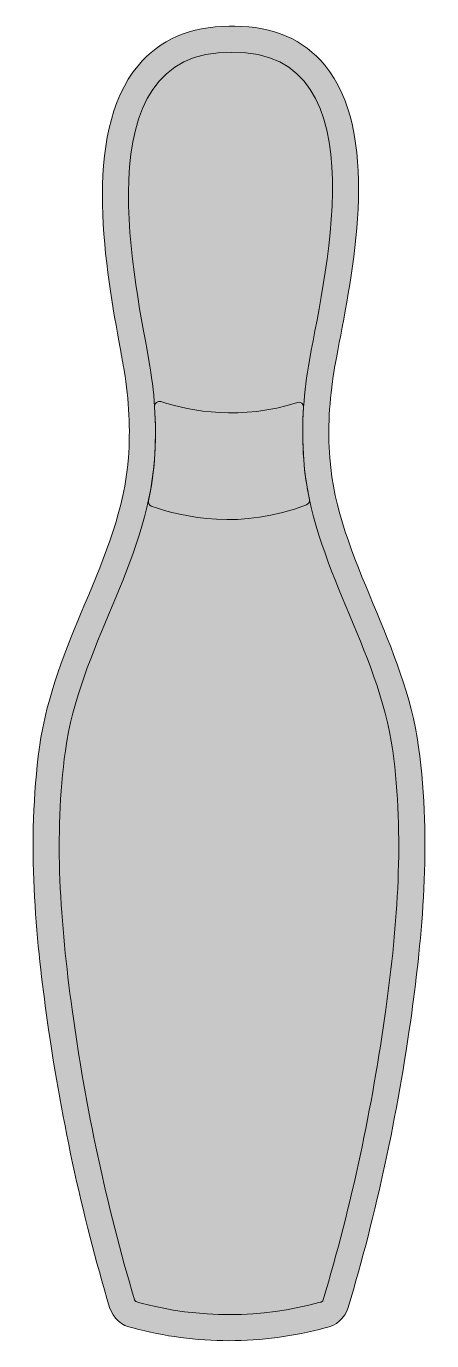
# Model space of a CAD drawing. Header units: inches. Extents: x 3.46 to 6.54, y -10.03 to -0.03.
import ezdxf

# ---------------------------------------------------------------- set-up
doc = ezdxf.new("R2010")
doc.units = ezdxf.units.IN
doc.header["$MEASUREMENT"] = 0
doc.layers.add('Layer 1', color=7, linetype='Continuous')

# ---------------------------------------------------------------- blocks, each defined once
blk = doc.blocks.new('block 2')
at = {"layer": 'Layer 1', "true_color": 0x333333}
h = blk.add_hatch(color=250, dxfattribs=at)
h.dxf.hatch_style = 2
edge = h.paths.add_edge_path()
edge.add_spline(control_points=[(4.9974, -10.0276), (4.7508, -10.0276), (4.5051, -9.9948), (4.2671, -9.93), (4.2671, -9.93), (4.2652, -9.9294), (4.2652, -9.9294), (4.1828, -9.9153), (4.1148, -9.8564), (4.0898, -9.7741), (3.876, -9.0598), (3.714, -8.3063), (3.608, -7.5338), (3.5315, -6.976), (3.4564, -6.2421), (3.5565, -5.5121), (3.6107, -5.1176), (3.7586, -4.7641), (3.9016, -4.4223), (4.0569, -4.0514), (4.2035, -3.7009), (4.2326, -3.311), (4.2487, -3.0964), (4.2378, -2.8726), (4.2003, -2.646), (4.1922, -2.5973), (4.1816, -2.5394), (4.1697, -2.4745), (4.0655, -1.9061), (3.8715, -0.8483), (4.3057, -0.3274), (4.4715, -0.1284), (4.7045, -0.0276), (4.9985, -0.0276), (4.9985, -0.0276), (5.0413, -0.0276), (5.0413, -0.0276), (5.3333, -0.0276), (5.5637, -0.1272), (5.7258, -0.3238), (6.1453, -0.8318), (5.9517, -1.8349), (5.836, -2.4342), (5.8203, -2.5159), (5.8065, -2.5877), (5.7967, -2.6464), (5.759, -2.8726), (5.7481, -3.0963), (5.764, -3.3114), (5.7929, -3.7013), (5.9393, -4.0518), (6.0944, -4.4228), (6.2373, -4.7647), (6.385, -5.1183), (6.439, -5.5128), (6.5387, -6.2431), (6.4633, -6.9768), (6.3865, -7.5345), (6.2802, -8.3071), (6.1177, -9.0606), (5.9038, -9.7739), (5.8787, -9.8564), (5.811, -9.9153), (5.729, -9.9296), (5.4906, -9.9946), (5.2446, -10.0276), (4.9974, -10.0276), (4.9974, -10.0276), (4.9974, -10.0276), (4.9974, -10.0276)], knot_values=[0, 0, 0, 0, 1, 1, 1, 2, 2, 2, 3, 3, 3, 4, 4, 4, 5, 5, 5, 6, 6, 6, 7, 7, 7, 8, 8, 8, 9, 9, 9, 10, 10, 10, 11, 11, 11, 12, 12, 12, 13, 13, 13, 14, 14, 14, 15, 15, 15, 16, 16, 16, 17, 17, 17, 18, 18, 18, 19, 19, 19, 20, 20, 20, 21, 21, 21, 22, 22, 22, 23, 23, 23, 23], degree=3, periodic=1)
at = {"layer": 'Layer 1', "true_color": 0xcccccb}
h = blk.add_hatch(color=254, dxfattribs=at)
h.dxf.hatch_style = 2
edge = h.paths.add_edge_path()
edge.add_spline(control_points=[(5.0201, -0.2264), (3.8557, -0.2032), (4.3001, -2.034), (4.3961, -2.6136), (4.4351, -2.8488), (4.4484, -3.0878), (4.4306, -3.3257), (4.3709, -4.1252), (3.8604, -4.7579), (3.7533, -5.5391), (3.664, -6.1899), (3.7158, -6.8589), (3.8047, -7.5068), (3.9068, -8.2516), (4.064, -8.9958), (4.2798, -9.7165), (4.2829, -9.7269), (4.2926, -9.7341), (4.3034, -9.7341), (4.3034, -9.7341), (4.3193, -9.7384), (4.3193, -9.7384), (4.7682, -9.8606), (5.2418, -9.8592), (5.6899, -9.7344), (5.6899, -9.7344), (5.6899, -9.7344), (5.6899, -9.7344), (5.7008, -9.7344), (5.7105, -9.7273), (5.7136, -9.7169), (5.9297, -8.9963), (6.0873, -8.2521), (6.1898, -7.5074), (6.2791, -6.8595), (6.3312, -6.1906), (6.2422, -5.5397), (6.1355, -4.7585), (5.6253, -4.1255), (5.566, -3.326), (5.5483, -3.0881), (5.5617, -2.8491), (5.6008, -2.6139), (5.6971, -2.0344), (6.1846, -0.2038), (5.0201, -0.2264)], knot_values=[0, 0, 0, 0, 1, 1, 1, 2, 2, 2, 3, 3, 3, 4, 4, 4, 5, 5, 5, 6, 6, 6, 7, 7, 7, 8, 8, 8, 9, 9, 9, 10, 10, 10, 11, 11, 11, 12, 12, 12, 13, 13, 13, 14, 14, 14, 15, 15, 15, 15], degree=3, periodic=1)
at = {"layer": 'Layer 1', "true_color": 0xee3c39}
h = blk.add_hatch(color=20, dxfattribs=at)
h.dxf.hatch_style = 2
edge = h.paths.add_edge_path()
edge.add_spline(control_points=[(5.5868, -3.6686), (5.094, -3.8597), (4.6508, -3.7657), (4.4069, -3.678), (4.3901, -3.6719), (4.3815, -3.6546), (4.3853, -3.6371), (4.4073, -3.5358), (4.423, -3.4326), (4.4308, -3.3259), (4.4403, -3.19), (4.4406, -3.0549), (4.4317, -2.9192), (4.43, -2.8938), (4.4539, -2.8752), (4.4782, -2.8831), (4.7132, -2.9596), (5.0937, -3.0273), (5.5185, -2.8897), (5.5426, -2.8819), (5.5666, -2.9), (5.5649, -2.9253), (5.5559, -3.0591), (5.5562, -3.1922), (5.5656, -3.3261), (5.5733, -3.4289), (5.5881, -3.5289), (5.6091, -3.6271), (5.6128, -3.6444), (5.6032, -3.6622), (5.5868, -3.6686)], knot_values=[0, 0, 0, 0, 1, 1, 1, 2, 2, 2, 3, 3, 3, 4, 4, 4, 5, 5, 5, 6, 6, 6, 7, 7, 7, 8, 8, 8, 9, 9, 9, 10, 10, 10, 10], degree=3, periodic=1)
at = {"layer": 'Layer 1', "lineweight": 0}
for points, knots in [([(4.9974, -10.0276), (4.7508, -10.0276), (4.5051, -9.9948), (4.2671, -9.93), (4.2671, -9.93), (4.2652, -9.9294), (4.2652, -9.9294), (4.1828, -9.9153), (4.1148, -9.8564), (4.0898, -9.7741), (3.876, -9.0598), (3.714, -8.3063), (3.608, -7.5338), (3.5315, -6.976), (3.4564, -6.2421), (3.5565, -5.5121), (3.6107, -5.1176), (3.7586, -4.7641), (3.9016, -4.4223), (4.0569, -4.0514), (4.2035, -3.7009), (4.2326, -3.311), (4.2487, -3.0964), (4.2378, -2.8726), (4.2003, -2.646), (4.1922, -2.5973), (4.1816, -2.5394), (4.1697, -2.4745), (4.0655, -1.9061), (3.8715, -0.8483), (4.3057, -0.3274), (4.4715, -0.1284), (4.7045, -0.0276), (4.9985, -0.0276), (4.9985, -0.0276), (5.0413, -0.0276), (5.0413, -0.0276), (5.3333, -0.0276), (5.5637, -0.1272), (5.7258, -0.3238), (6.1453, -0.8318), (5.9517, -1.8349), (5.836, -2.4342), (5.8203, -2.5159), (5.8065, -2.5877), (5.7967, -2.6464), (5.759, -2.8726), (5.7481, -3.0963), (5.764, -3.3114), (5.7929, -3.7013), (5.9393, -4.0518), (6.0944, -4.4228), (6.2373, -4.7647), (6.385, -5.1183), (6.439, -5.5128), (6.5387, -6.2431), (6.4633, -6.9768), (6.3865, -7.5345), (6.2802, -8.3071), (6.1177, -9.0606), (5.9038, -9.7739), (5.8787, -9.8564), (5.811, -9.9153), (5.729, -9.9296), (5.4906, -9.9946), (5.2446, -10.0276), (4.9974, -10.0276), (4.9974, -10.0276), (4.9974, -10.0276), (4.9974, -10.0276)], [0, 0, 0, 0, 1, 1, 1, 2, 2, 2, 3, 3, 3, 4, 4, 4, 5, 5, 5, 6, 6, 6, 7, 7, 7, 8, 8, 8, 9, 9, 9, 10, 10, 10, 11, 11, 11, 12, 12, 12, 13, 13, 13, 14, 14, 14, 15, 15, 15, 16, 16, 16, 17, 17, 17, 18, 18, 18, 19, 19, 19, 20, 20, 20, 21, 21, 21, 22, 22, 22, 23, 23, 23, 23]), ([(5.0201, -0.2264), (3.8557, -0.2032), (4.3001, -2.034), (4.3961, -2.6136), (4.4351, -2.8488), (4.4484, -3.0878), (4.4306, -3.3257), (4.3709, -4.1252), (3.8604, -4.7579), (3.7533, -5.5391), (3.664, -6.1899), (3.7158, -6.8589), (3.8047, -7.5068), (3.9068, -8.2516), (4.064, -8.9958), (4.2798, -9.7165), (4.2829, -9.7269), (4.2926, -9.7341), (4.3034, -9.7341), (4.3034, -9.7341), (4.3193, -9.7384), (4.3193, -9.7384), (4.7682, -9.8606), (5.2418, -9.8592), (5.6899, -9.7344), (5.6899, -9.7344), (5.6899, -9.7344), (5.6899, -9.7344), (5.7008, -9.7344), (5.7105, -9.7273), (5.7136, -9.7169), (5.9297, -8.9963), (6.0873, -8.2521), (6.1898, -7.5074), (6.2791, -6.8595), (6.3312, -6.1906), (6.2422, -5.5397), (6.1355, -4.7585), (5.6253, -4.1255), (5.566, -3.326), (5.5483, -3.0881), (5.5617, -2.8491), (5.6008, -2.6139), (5.6971, -2.0344), (6.1846, -0.2038), (5.0201, -0.2264)], [0, 0, 0, 0, 1, 1, 1, 2, 2, 2, 3, 3, 3, 4, 4, 4, 5, 5, 5, 6, 6, 6, 7, 7, 7, 8, 8, 8, 9, 9, 9, 10, 10, 10, 11, 11, 11, 12, 12, 12, 13, 13, 13, 14, 14, 14, 15, 15, 15, 15]), ([(5.5868, -3.6686), (5.094, -3.8597), (4.6508, -3.7657), (4.4069, -3.678), (4.3901, -3.6719), (4.3815, -3.6546), (4.3853, -3.6371), (4.4073, -3.5358), (4.423, -3.4326), (4.4308, -3.3259), (4.4403, -3.19), (4.4406, -3.0549), (4.4317, -2.9192), (4.43, -2.8938), (4.4539, -2.8752), (4.4782, -2.8831), (4.7132, -2.9596), (5.0937, -3.0273), (5.5185, -2.8897), (5.5426, -2.8819), (5.5666, -2.9), (5.5649, -2.9253), (5.5559, -3.0591), (5.5562, -3.1922), (5.5656, -3.3261), (5.5733, -3.4289), (5.5881, -3.5289), (5.6091, -3.6271), (5.6128, -3.6444), (5.6032, -3.6622), (5.5868, -3.6686)], [0, 0, 0, 0, 1, 1, 1, 2, 2, 2, 3, 3, 3, 4, 4, 4, 5, 5, 5, 6, 6, 6, 7, 7, 7, 8, 8, 8, 9, 9, 9, 10, 10, 10, 10])]:
    blk.add_open_spline(points, degree=3, knots=knots, dxfattribs=at)

msp = doc.modelspace()

# ---------------------------------------------------------------- block references
at = {"layer": 'Layer 1'}
msp.add_blockref('block 2', (0, 0), dxfattribs=at)

doc.saveas('drawing.dxf')
